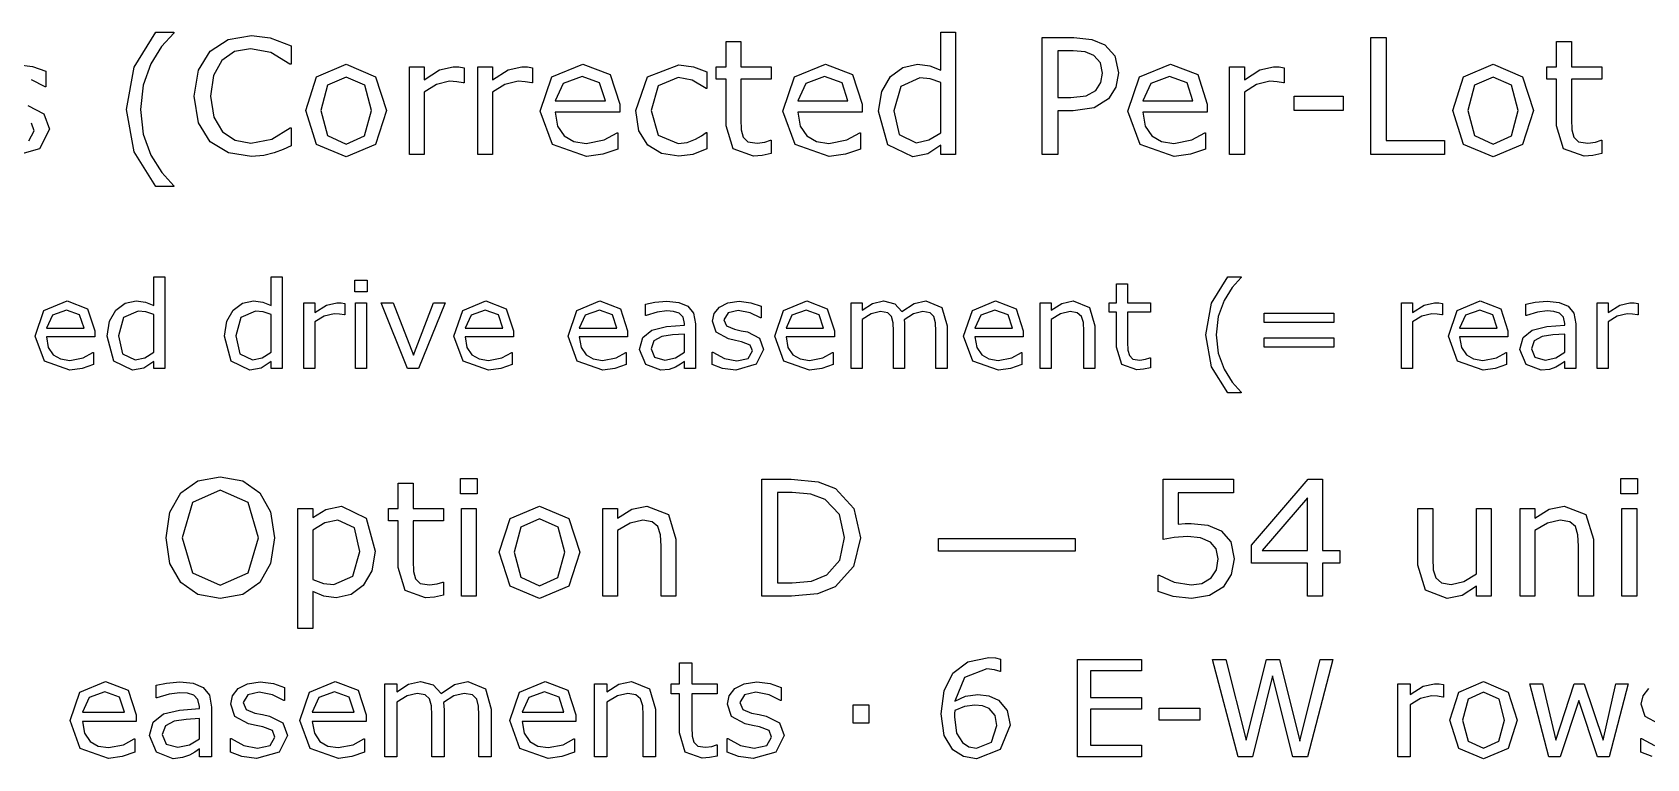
# Model space of a CAD drawing. Extents: x -1 to 182, y 89 to 480.
# Drawn here: x 105.66 to 137.58, y 465.89 to 480.25 of the extents above; entities that cross this region are included whole.
import ezdxf

# ---------------------------------------------------------------- set-up
doc = ezdxf.new("R2010")
doc.units = 0

msp = doc.modelspace()

# ---------------------------------------------------------------- linework, layer by layer
at = {"layer": 'Layer 1', "color": 7}
for points in [[(108.457842, 477.199118), (108.102825, 477.199118), (107.676497, 477.885897), (107.524568, 478.724604), (107.676497, 479.563312), (108.102825, 480.250091), (108.457842, 480.250091), (108.457842, 480.234588), (108.217548, 479.972589), (108.006707, 479.628424), (107.854778, 479.208295), (107.797419, 478.724604), (107.85323, 478.239363), (108.006707, 477.820785), (108.219098, 477.47662), (108.457842, 477.214621), (108.457842, 477.199118)], [(110.778629, 478.005269), (110.6236, 477.935506), (110.443765, 477.867293), (110.237576, 477.817684), (109.99418, 477.79598), (109.536846, 477.865744), (109.180278, 478.087435), (108.947733, 478.461055), (108.864019, 478.989704), (108.944635, 479.49975), (109.177177, 479.879572), (109.532195, 480.109015), (109.995731, 480.188079), (110.36625, 480.143121), (110.778629, 479.984991), (110.778629, 479.620673), (110.755372, 479.620673), (110.377101, 479.853217), (109.975575, 479.92608), (109.659316, 479.86872), (109.409719, 479.693537), (109.242288, 479.398981), (109.183376, 478.989704), (109.248488, 478.571126), (109.419019, 478.285872), (109.671717, 478.11534), (109.978676, 478.06108), (110.394153, 478.137044), (110.75692, 478.364937), (110.778616, 478.364937), (110.778629, 478.005269)], [(123.918895, 477.837838), (123.627441, 477.837838), (123.627441, 478.019222), (123.365441, 477.85024), (123.069335, 477.789779), (122.576343, 478.028524), (122.394958, 478.690498), (122.456971, 479.082722), (122.627503, 479.375727), (122.872448, 479.55556), (123.163902, 479.617572), (123.40575, 479.588117), (123.627441, 479.49975), (123.627441, 480.250091), (123.918895, 480.250091), (123.918895, 477.837838)], [(127.14195, 479.44859), (127.087689, 479.163337), (126.938862, 478.936994), (126.656708, 478.75716), (126.245882, 478.698249), (125.938923, 478.698249), (125.938923, 477.837838), (125.631967, 477.837838), (125.631967, 480.146221), (126.258285, 480.146221), (126.610199, 480.110565), (126.865998, 480.002044), (127.069087, 479.781903), (127.14195, 479.44859), (127.14195, 479.44859)], [(133.586509, 477.837838), (132.126136, 477.837838), (132.126136, 480.146221), (132.433094, 480.146221), (132.433094, 478.110689), (133.586509, 478.110689), (133.586509, 477.837838)], [(120.27106, 477.853341), (120.091226, 477.817684), (119.919144, 477.803733), (119.516068, 477.946359), (119.378093, 478.403695), (119.378093, 479.324567), (119.181206, 479.324567), (119.181206, 479.569513), (119.378093, 479.569513), (119.378093, 480.067156), (119.669547, 480.067156), (119.669547, 479.569513), (120.27106, 479.569513), (120.27106, 479.324567), (119.669547, 479.324567), (119.669547, 478.535469), (119.675738, 478.321529), (119.719146, 478.178902), (119.812162, 478.087435), (119.995098, 478.05953), (120.143926, 478.079683), (120.255548, 478.11534), (120.271052, 478.11534), (120.27106, 477.853341)], [(126.822591, 479.440839), (126.780731, 479.648578), (126.653609, 479.792755), (126.483075, 479.860968), (126.242781, 479.882672), (125.938923, 479.882672), (125.938923, 478.960249), (126.197823, 478.960249), (126.50013, 478.992805), (126.689265, 479.099775), (126.791584, 479.256354), (126.822591, 479.440839), (126.822591, 479.440839)], [(136.696394, 477.853341), (136.51656, 477.817684), (136.344478, 477.803733), (135.941401, 477.946359), (135.803427, 478.403695), (135.803427, 479.324567), (135.60654, 479.324567), (135.60654, 479.569513), (135.803427, 479.569513), (135.803427, 480.067156), (136.094881, 480.067156), (136.094881, 479.569513), (136.696394, 479.569513), (136.696394, 479.324567), (136.094881, 479.324567), (136.094881, 478.535469), (136.101072, 478.321529), (136.144479, 478.178902), (136.237496, 478.087435), (136.420431, 478.05953), (136.569259, 478.079683), (136.680879, 478.11534), (136.696384, 478.11534), (136.696394, 477.853341)], [(105.351061, 479.611371), (105.664221, 479.572614), (105.92932, 479.481146), (105.92932, 479.169538), (105.913816, 479.169538), (105.642515, 479.307514)], [(112.665334, 478.7029), (112.448291, 478.034725), (111.866933, 477.789779), (111.282472, 478.034725), (111.066982, 478.7029), (111.282472, 479.371076), (111.866933, 479.617572), (112.448291, 479.371076), (112.665334, 478.7029), (112.665334, 478.7029)], [(114.197021, 479.251703), (114.181516, 479.251703), (114.054394, 479.273407), (113.910215, 479.281159), (113.649768, 479.220698), (113.407923, 479.067219), (113.407923, 477.837838), (113.116466, 477.837838), (113.116466, 479.569513), (113.407923, 479.569513), (113.407923, 479.313715), (113.713328, 479.510602), (113.984629, 479.569513), (114.094701, 479.564862), (114.197021, 479.55091), (114.197021, 479.251703)], [(115.551974, 479.251703), (115.536469, 479.251703), (115.409345, 479.273407), (115.265169, 479.281159), (115.004718, 479.220698), (114.762874, 479.067219), (114.762874, 477.837838), (114.47142, 477.837838), (114.47142, 479.569513), (114.762876, 479.569513), (114.762876, 479.313715), (115.068284, 479.510602), (115.339585, 479.569513), (115.449654, 479.564862), (115.551974, 479.55091), (115.551974, 479.251703)], [(117.275899, 478.673445), (116.000008, 478.673445), (116.048067, 478.394393), (116.179843, 478.200606), (116.370528, 478.088985), (116.615473, 478.051778), (116.970491, 478.121541), (117.22629, 478.261067), (117.241794, 478.261067), (117.241794, 477.943258), (116.941037, 477.839388), (116.618577, 477.79753), (115.94575, 478.030074), (115.703905, 478.693599), (115.9349, 479.367975), (116.545713, 479.617572), (117.085214, 479.412934), (117.275901, 478.831574), (117.275899, 478.673445)], [(118.998271, 477.946358), (118.720768, 477.837838), (118.443268, 477.799081), (118.099101, 477.853341), (117.830901, 478.020772), (117.655718, 478.302925), (117.593708, 478.70135), (117.82625, 479.367975), (118.443268, 479.609821), (118.734722, 479.567963), (118.998271, 479.465644), (118.998271, 479.141633), (118.982766, 479.141633), (118.706814, 479.301313), (118.430862, 479.357123), (118.038639, 479.189692), (117.896013, 478.70135), (118.035538, 478.21921), (118.430862, 478.051778), (118.610696, 478.075032), (118.775026, 478.135494), (118.894398, 478.203707), (118.982766, 478.267269), (118.998271, 478.267269), (118.998271, 477.946358)], [(122.072498, 478.673445), (120.79661, 478.673445), (120.844668, 478.394393), (120.976441, 478.200606), (121.167129, 478.088985), (121.412075, 478.051778), (121.767092, 478.121541), (122.022888, 478.261067), (122.038393, 478.261067), (122.038393, 477.943258), (121.737636, 477.839388), (121.415175, 477.79753), (120.742349, 478.030074), (120.500504, 478.693599), (120.731496, 479.367975), (121.342312, 479.617572), (121.881813, 479.412934), (122.072498, 478.831574), (122.072498, 478.673445)], [(128.895328, 478.673445), (127.61944, 478.673445), (127.667499, 478.394393), (127.799272, 478.200606), (127.98996, 478.088985), (128.234906, 478.051778), (128.589923, 478.121541), (128.845719, 478.261067), (128.861224, 478.261067), (128.861224, 477.943258), (128.560467, 477.839388), (128.238006, 477.79753), (127.56518, 478.030074), (127.323335, 478.693599), (127.554327, 479.367975), (128.165143, 479.617572), (128.704644, 479.412934), (128.895328, 478.831574), (128.895328, 478.673445)], [(130.417715, 479.251703), (130.402211, 479.251703), (130.275089, 479.273407), (130.13091, 479.281159), (129.870462, 479.220698), (129.628618, 479.067219), (129.628618, 477.837838), (129.337161, 477.837838), (129.337161, 479.569513), (129.628618, 479.569513), (129.628618, 479.313715), (129.934023, 479.510602), (130.205324, 479.569513), (130.315396, 479.564862), (130.417715, 479.55091), (130.417715, 479.251703)], [(135.34609, 478.7029), (135.129049, 478.034725), (134.547689, 477.789779), (133.963231, 478.034725), (133.747741, 478.7029), (133.963231, 479.371076), (134.547689, 479.617572), (135.129049, 479.371076), (135.34609, 478.7029), (135.34609, 478.7029)], [(112.364577, 478.7029), (112.232801, 479.202094), (111.866933, 479.366425), (111.497964, 479.202094), (111.367739, 478.7029), (111.499515, 478.208358), (111.866933, 478.040926), (112.231251, 478.206807), (112.364577, 478.7029), (112.364577, 478.7029)], [(116.992194, 478.896687), (116.875923, 479.251703), (116.530209, 479.377277), (116.156588, 479.239301), (116.000008, 478.896687), (116.992194, 478.896687)], [(121.788796, 478.896687), (121.672522, 479.251703), (121.326807, 479.377277), (120.953187, 479.239301), (120.79661, 478.896687), (121.788796, 478.896687)], [(123.627441, 478.264168), (123.627441, 479.257905), (123.4166, 479.330768), (123.213512, 479.350922), (122.832142, 479.18039), (122.695715, 478.696699), (122.801135, 478.226961), (123.139098, 478.067281), (123.390245, 478.121541), (123.627441, 478.264168), (123.627441, 478.264168)], [(128.611627, 478.896687), (128.495353, 479.251703), (128.149638, 479.377277), (127.776018, 479.239301), (127.61944, 478.896687), (128.611627, 478.896687)], [(135.045333, 478.7029), (134.91356, 479.202094), (134.547689, 479.366425), (134.17872, 479.202094), (134.048495, 478.7029), (134.180271, 478.208358), (134.547689, 478.040926), (134.912009, 478.206807), (135.045333, 478.7029), (135.045333, 478.7029)], [(131.578883, 478.707551), (130.611501, 478.707551), (130.611501, 478.988154), (131.578883, 478.988154), (131.578883, 478.707551)], [(105.5743, 478.800569), (105.887461, 478.640889), (105.99753, 478.337032), (105.99753, 478.337032)], [(105.99753, 478.337032), (105.800643, 477.947909), (105.265794, 477.79598)], [(105.591358, 478.104488), (105.699877, 478.299825), (105.640967, 478.454854)], [(108.280463, 473.60451), (108.061873, 473.60451), (108.061873, 473.740548), (107.865372, 473.613812), (107.643294, 473.568466), (107.27355, 473.747524), (107.137512, 474.244005), (107.184021, 474.538173), (107.31192, 474.757927), (107.495628, 474.892802), (107.714218, 474.939311), (107.895603, 474.917218), (108.061873, 474.850943), (108.061873, 475.413699), (108.280463, 475.413699), (108.280463, 473.60451)], [(110.60125, 473.60451), (110.382657, 473.60451), (110.382657, 473.740548), (110.186159, 473.613812), (109.964079, 473.568466), (109.594335, 473.747524), (109.458297, 474.244005), (109.504805, 474.538173), (109.632704, 474.757927), (109.816415, 474.892802), (110.035006, 474.939311), (110.21639, 474.917218), (110.382657, 474.850943), (110.382657, 475.413699), (110.60125, 475.413699), (110.60125, 473.60451)], [(129.565184, 473.125471), (129.298921, 473.125471), (128.979175, 473.640555), (128.865227, 474.269586), (128.979175, 474.898617), (129.298921, 475.413701), (129.565184, 475.413701), (129.565184, 475.402073), (129.384963, 475.205573), (129.226832, 474.94745), (129.112887, 474.632353), (129.069866, 474.269585), (129.111723, 473.905654), (129.226832, 473.59172), (129.386125, 473.333597), (129.565184, 473.137097), (129.565184, 473.125471)], [(112.28254, 475.120695), (112.036044, 475.120695), (112.036044, 475.347425), (112.28254, 475.347425), (112.28254, 475.120695)], [(127.768784, 473.616138), (127.633908, 473.589396), (127.504847, 473.578932), (127.20254, 473.685902), (127.099059, 474.028904), (127.099059, 474.719558), (126.951392, 474.719558), (126.951392, 474.903268), (127.099059, 474.903268), (127.099059, 475.2765), (127.317649, 475.2765), (127.317649, 474.903268), (127.768784, 474.903268), (127.768784, 474.719558), (127.317649, 474.719558), (127.317649, 474.127735), (127.322306, 473.96728), (127.354863, 473.86031), (127.424625, 473.791709), (127.561825, 473.770781), (127.673447, 473.785896), (127.757161, 473.812639), (127.768776, 473.812639), (127.768784, 473.616138)], [(106.895665, 474.231215), (105.93875, 474.231215), (105.974794, 474.021926), (106.073624, 473.876586), (106.216639, 473.79287), (106.400347, 473.764965), (106.66661, 473.817287), (106.858459, 473.921932), (106.870074, 473.921932), (106.870074, 473.683575), (106.644507, 473.605673), (106.402659, 473.574279), (105.898041, 473.748687), (105.716656, 474.24633), (105.889903, 474.752113), (106.348012, 474.939311), (106.752639, 474.785832), (106.895652, 474.349813), (106.895665, 474.231215)], [(106.68289, 474.398647), (106.595686, 474.664909), (106.3364, 474.759089), (106.056183, 474.655607), (105.93875, 474.398647), (106.68289, 474.398647)], [(108.061873, 473.924257), (108.061873, 474.66956), (107.903742, 474.724208), (107.751427, 474.739323), (107.465399, 474.611424), (107.36308, 474.248656), (107.442142, 473.896352), (107.695616, 473.776593), (107.883978, 473.817288), (108.061873, 473.924258), (108.061873, 473.924257)], [(110.382657, 473.924257), (110.382657, 474.66956), (110.224529, 474.724208), (110.072211, 474.739323), (109.786184, 474.611424), (109.683864, 474.248656), (109.76293, 473.896352), (110.016403, 473.776593), (110.204762, 473.817288), (110.382657, 473.924258), (110.382657, 473.924257)], [(111.841869, 474.664909), (111.830254, 474.664909), (111.734909, 474.681186), (111.626777, 474.686999), (111.43144, 474.641653), (111.250055, 474.526544), (111.250055, 473.60451), (111.031465, 473.60451), (111.031465, 474.903266), (111.250055, 474.903266), (111.250055, 474.711418), (111.479113, 474.859083), (111.682588, 474.903266), (111.76514, 474.899779), (111.84188, 474.889315), (111.841869, 474.664909)], [(112.268586, 473.60451), (112.049996, 473.60451), (112.049996, 474.903266), (112.268586, 474.903266), (112.268586, 473.60451)], [(113.824305, 474.903266), (113.298756, 473.60451), (113.079001, 473.60451), (112.556942, 474.903266), (112.794135, 474.903266), (113.196436, 473.86961), (113.595248, 474.903266), (113.824305, 474.903266)], [(115.176546, 474.231215), (114.219629, 474.231215), (114.255673, 474.021926), (114.354503, 473.876586), (114.497518, 473.79287), (114.681229, 473.764965), (114.947489, 473.817287), (115.139338, 473.921932), (115.150953, 473.921932), (115.150953, 473.683575), (114.925386, 473.605673), (114.683541, 473.574279), (114.17892, 473.748687), (113.997536, 474.24633), (114.170782, 474.752113), (114.628891, 474.939311), (115.033518, 474.785832), (115.176533, 474.349813), (115.176546, 474.231215)], [(114.963769, 474.398647), (114.876565, 474.664909), (114.617279, 474.759089), (114.337062, 474.655607), (114.219629, 474.398647), (114.963769, 474.398647)], [(117.43222, 474.231215), (116.475302, 474.231215), (116.511347, 474.021926), (116.610176, 473.876586), (116.753191, 473.79287), (116.936902, 473.764965), (117.203162, 473.817287), (117.395011, 473.921932), (117.406627, 473.921932), (117.406627, 473.683575), (117.181059, 473.605673), (116.939214, 473.574279), (116.434594, 473.748687), (116.253209, 474.24633), (116.426455, 474.752113), (116.884565, 474.939311), (117.289191, 474.785832), (117.432207, 474.349813), (117.43222, 474.231215)], [(117.219442, 474.398647), (117.132238, 474.664909), (116.872952, 474.759089), (116.592738, 474.655607), (116.475302, 474.398647), (117.219442, 474.398647)], [(118.772833, 473.60451), (118.555404, 473.60451), (118.555404, 473.742873), (118.476341, 473.687063), (118.380996, 473.631252), (118.255425, 473.587069), (118.089156, 473.568466), (117.7915, 473.684738), (117.669413, 473.981231), (117.732201, 474.219588), (117.913584, 474.363766), (118.198449, 474.434691), (118.555404, 474.462597), (118.555404, 474.496315), (118.528662, 474.619564), (118.454248, 474.696303), (118.342629, 474.732347), (118.206588, 474.74165), (118.014742, 474.718396), (117.796151, 474.653283), (117.784536, 474.653283), (117.784536, 474.875363), (117.969408, 474.913732), (118.207765, 474.934661), (118.446123, 474.911407), (118.622856, 474.834667), (118.734476, 474.696304), (118.772846, 474.485852), (118.772833, 473.60451)], [(120.121587, 473.978905), (119.97392, 473.687063), (119.572784, 473.573117), (119.307685, 473.606835), (119.106533, 473.682412), (119.106533, 473.927746), (119.118148, 473.927746), (119.348364, 473.803335), (119.591373, 473.757989), (119.816941, 473.804497), (119.898332, 473.951), (119.854149, 474.067272), (119.68439, 474.134709), (119.562306, 474.159128), (119.426268, 474.189359), (119.183259, 474.321909), (119.112332, 474.538174), (119.144889, 474.689328), (119.246047, 474.816064), (119.411152, 474.902105), (119.63672, 474.934661), (119.871588, 474.905593), (120.070414, 474.836993), (120.070414, 474.603286), (120.058799, 474.603286), (119.855324, 474.706768), (119.620453, 474.749789), (119.418143, 474.70328), (119.335588, 474.567242), (119.385586, 474.446319), (119.543716, 474.380044), (119.67859, 474.352139), (119.804164, 474.326559), (120.039034, 474.206799), (120.121587, 473.978907), (120.121587, 473.978905)], [(121.521498, 474.231215), (120.564581, 474.231215), (120.600625, 474.021926), (120.699457, 473.876586), (120.842472, 473.79287), (121.02618, 473.764965), (121.292443, 473.817287), (121.484293, 473.921932), (121.495908, 473.921932), (121.495908, 473.683575), (121.27034, 473.605673), (121.028495, 473.574279), (120.523877, 473.748687), (120.342493, 474.24633), (120.515736, 474.752113), (120.973848, 474.939311), (121.378475, 474.785832), (121.521488, 474.349813), (121.521498, 474.231215)], [(121.308721, 474.398647), (121.221517, 474.664909), (120.962231, 474.759089), (120.682016, 474.655607), (120.564581, 474.398647), (121.308721, 474.398647)], [(123.748104, 473.60451), (123.529514, 473.60451), (123.529514, 474.343999), (123.521365, 474.505617), (123.489969, 474.630028), (123.413232, 474.705604), (123.269053, 474.731184), (123.085345, 474.684675), (122.901635, 474.568403), (122.907455, 474.505617), (122.909837, 474.435854), (122.909837, 473.60451), (122.691246, 473.60451), (122.691246, 474.343999), (122.683097, 474.506779), (122.651704, 474.63119), (122.574964, 474.705604), (122.430788, 474.731184), (122.250565, 474.687001), (122.071508, 474.574217), (122.071508, 473.60451), (121.852915, 473.60451), (121.852915, 474.903266), (122.071508, 474.903266), (122.071508, 474.759089), (122.274983, 474.891639), (122.492412, 474.939311), (122.716815, 474.8835), (122.855179, 474.728859), (123.097024, 474.889314), (123.33073, 474.939311), (123.645827, 474.809086), (123.748147, 474.447481), (123.748104, 473.60451)], [(125.256151, 474.231215), (124.299233, 474.231215), (124.335278, 474.021926), (124.434107, 473.876586), (124.577122, 473.79287), (124.760833, 473.764965), (125.027096, 473.817287), (125.218942, 473.921932), (125.230558, 473.921932), (125.230558, 473.683575), (125.00499, 473.605673), (124.763145, 473.574279), (124.258525, 473.748687), (124.07714, 474.24633), (124.250386, 474.752113), (124.708496, 474.939311), (125.113122, 474.785832), (125.256137, 474.349813), (125.256151, 474.231215)], [(125.043373, 474.398647), (124.956169, 474.664909), (124.696883, 474.759089), (124.416669, 474.655607), (124.299233, 474.398647), (125.043373, 474.398647)], [(126.673503, 473.60451), (126.454913, 473.60451), (126.454913, 474.343999), (126.444435, 474.51143), (126.406065, 474.634678), (126.322349, 474.706767), (126.180498, 474.731185), (125.9933, 474.687002), (125.806102, 474.574218), (125.806102, 473.60451), (125.587512, 473.60451), (125.587512, 474.903266), (125.806102, 474.903266), (125.806102, 474.759089), (126.017718, 474.891639), (126.242122, 474.939311), (126.563032, 474.812574), (126.67349, 474.447481), (126.673503, 473.60451)], [(133.547494, 474.664911), (133.535879, 474.664911), (133.440536, 474.681188), (133.332404, 474.687001), (133.137068, 474.641654), (132.955683, 474.526545), (132.955683, 473.60451), (132.737092, 473.60451), (132.737092, 474.903266), (132.955683, 474.903266), (132.955683, 474.711418), (133.18474, 474.859083), (133.388215, 474.903266), (133.470768, 474.899779), (133.547507, 474.889315), (133.547494, 474.664911)], [(134.840437, 474.231216), (133.88352, 474.231216), (133.919564, 474.021927), (134.018396, 473.876587), (134.161409, 473.792872), (134.345119, 473.764966), (134.611382, 473.817289), (134.803229, 473.921933), (134.814844, 473.921933), (134.814844, 473.683576), (134.589276, 473.605674), (134.347432, 473.574281), (133.842811, 473.748688), (133.661426, 474.246332), (133.834672, 474.752114), (134.292782, 474.939312), (134.697409, 474.785833), (134.840424, 474.349814), (134.840437, 474.231216)], [(134.627659, 474.398648), (134.540456, 474.664911), (134.281169, 474.759091), (134.000955, 474.655609), (133.88352, 474.398648), (134.627659, 474.398648)], [(136.18105, 473.60451), (135.963624, 473.60451), (135.963624, 473.742873), (135.884558, 473.687063), (135.789216, 473.631252), (135.663642, 473.587069), (135.497373, 473.568466), (135.199717, 473.684738), (135.07763, 473.981231), (135.140419, 474.219588), (135.321801, 474.363766), (135.606669, 474.434691), (135.963624, 474.462597), (135.963624, 474.496315), (135.93688, 474.619564), (135.862466, 474.696303), (135.750846, 474.732347), (135.614808, 474.74165), (135.422959, 474.718396), (135.204368, 474.653283), (135.192753, 474.653283), (135.192753, 474.875363), (135.377625, 474.913732), (135.615983, 474.934661), (135.85434, 474.911407), (136.031074, 474.834667), (136.142693, 474.696304), (136.181063, 474.485852), (136.18105, 473.60451)], [(137.412369, 474.664909), (137.400754, 474.664909), (137.305411, 474.681186), (137.197276, 474.686999), (137.00194, 474.641653), (136.820558, 474.526544), (136.820558, 473.60451), (136.601965, 473.60451), (136.601965, 474.903266), (136.820558, 474.903266), (136.820558, 474.711418), (137.049613, 474.859083), (137.253087, 474.903266), (137.33564, 474.899779), (137.41238, 474.889315), (137.412369, 474.664909)], [(131.399953, 474.513757), (130.02097, 474.513757), (130.02097, 474.699792), (131.399953, 474.699792), (131.399953, 474.513757)], [(118.555404, 473.924257), (118.555404, 474.285863), (118.319372, 474.268422), (118.105433, 474.234703), (117.953118, 474.150987), (117.894981, 473.996346), (117.962418, 473.827751), (118.168221, 473.771941), (118.378673, 473.816124), (118.555404, 473.924257), (118.555404, 473.924257)], [(131.399953, 474.025415), (130.02097, 474.025415), (130.02097, 474.21145), (131.399953, 474.21145), (131.399953, 474.025415)], [(135.963624, 473.924257), (135.963624, 474.285863), (135.727592, 474.268422), (135.51365, 474.234703), (135.361335, 474.150987), (135.303198, 473.996346), (135.370638, 473.827751), (135.576438, 473.771941), (135.78689, 473.816124), (135.963624, 473.924257), (135.963624, 473.924257)], [(110.157994, 471.149882), (110.373487, 470.770061), (110.449451, 470.260016), (110.371936, 469.748419), (110.157994, 469.373249), (109.820032, 469.137605), (109.376649, 469.05854), (108.933266, 469.139155), (108.595301, 469.373249), (108.379811, 469.74997), (108.305397, 470.260016), (108.379811, 470.76541), (108.596851, 471.149882), (108.934817, 471.382426), (109.376649, 471.463041), (109.821582, 471.380876), (110.157994, 471.149882), (110.157994, 471.149882)], [(113.790327, 469.122101), (113.610493, 469.086444), (113.438411, 469.072493), (113.035334, 469.21512), (112.89736, 469.672456), (112.89736, 470.593328), (112.700473, 470.593328), (112.700473, 470.838274), (112.89736, 470.838274), (112.89736, 471.335918), (113.188814, 471.335918), (113.188814, 470.838274), (113.790327, 470.838274), (113.790327, 470.593328), (113.188814, 470.593328), (113.188814, 469.80423), (113.195005, 469.59029), (113.238413, 469.447663), (113.331429, 469.356196), (113.514365, 469.328291), (113.663193, 469.348444), (113.774812, 469.384101), (113.790317, 469.384101), (113.790327, 469.122101)], [(114.455402, 471.128178), (114.126739, 471.128178), (114.126739, 471.430484), (114.455402, 471.430484), (114.455402, 471.128178)], [(122.039425, 470.258465), (121.90145, 469.687958), (121.537132, 469.291084), (121.183665, 469.150007), (120.672068, 469.106599), (120.08916, 469.106599), (120.08916, 471.414982), (120.665869, 471.414982), (121.202268, 471.365373), (121.540231, 471.232048), (121.907652, 470.839824), (122.039425, 470.258465), (122.039425, 470.258465)], [(129.426561, 469.839887), (129.367651, 469.531379), (129.20642, 469.283333), (128.93977, 469.115901), (128.583203, 469.05854), (128.218885, 469.098848), (127.92278, 469.193416), (127.92278, 469.520527), (127.944475, 469.520527), (128.242131, 469.382551), (128.576995, 469.326741), (128.789384, 469.357747), (128.97387, 469.466267), (129.076189, 469.625947), (129.111845, 469.841438), (129.069988, 470.042975), (128.956815, 470.17475), (128.759928, 470.256915), (128.502581, 470.28172), (128.23903, 470.263117), (128.02199, 470.22591), (128.02199, 471.414983), (129.411051, 471.414983), (129.411051, 471.143683), (128.321197, 471.143683), (128.321197, 470.529767), (128.457624, 470.53907), (128.578546, 470.542171), (128.907206, 470.509615), (129.166105, 470.397994), (129.358341, 470.177852), (129.426553, 469.839889), (129.426561, 469.839887)], [(131.516354, 469.756171), (131.17374, 469.756171), (131.17374, 469.106599), (130.876084, 469.106599), (130.876084, 469.756171), (129.770728, 469.756171), (129.770728, 470.112738), (130.888488, 471.414982), (131.17374, 471.414982), (131.17374, 470.004217), (131.516354, 470.004217), (131.516354, 469.756171)], [(137.40436, 471.128178), (137.075698, 471.128178), (137.075698, 471.430485), (137.40436, 471.430485), (137.40436, 471.128178)], [(110.130089, 470.260016), (109.928553, 470.952996), (109.378199, 471.197942), (108.824745, 470.952996), (108.624757, 470.260016), (108.829396, 469.563935), (109.378199, 469.32364), (109.925452, 469.563935), (110.130089, 470.260016), (110.130089, 470.260016)], [(121.718515, 470.263117), (121.623947, 470.720452), (121.341793, 471.013457), (121.05189, 471.120428), (120.684471, 471.151433), (120.396118, 471.151433), (120.396118, 469.370149), (120.684471, 469.370149), (121.070493, 469.402705), (121.37435, 469.523628), (121.6317, 469.813532), (121.718515, 470.263117), (121.718515, 470.263117)], [(130.876084, 470.004218), (130.876084, 471.046014), (129.981566, 470.004218), (130.876084, 470.004218)], [(112.436922, 469.993366), (112.376462, 469.607343), (112.20593, 469.312788), (111.964083, 469.134504), (111.671078, 469.072493), (111.426133, 469.101948), (111.204441, 469.193415), (111.204441, 468.467879), (110.912987, 468.467879), (110.912987, 470.838274), (111.204441, 470.838274), (111.204441, 470.65689), (111.464891, 470.81967), (111.774948, 470.886333), (112.261739, 470.649139), (112.436922, 469.993366), (112.436922, 469.993366)], [(112.136168, 469.985613), (112.029197, 470.453801), (111.700534, 470.60883), (111.447836, 470.55457), (111.204441, 470.411943), (111.204441, 469.430609), (111.416833, 469.354645), (111.619919, 469.334491), (111.999741, 469.498822), (112.136168, 469.985614), (112.136168, 469.985613)], [(114.436799, 469.106599), (114.145345, 469.106599), (114.145345, 470.838274), (114.436799, 470.838274), (114.436799, 469.106599)], [(116.489384, 469.971661), (116.272343, 469.303486), (115.690983, 469.05854), (115.106525, 469.303486), (114.891032, 469.971661), (115.106525, 470.639837), (115.690983, 470.886333), (116.272343, 470.639837), (116.489384, 469.971661), (116.489384, 469.971661)], [(116.188627, 469.971661), (116.056851, 470.470855), (115.690983, 470.635186), (115.322014, 470.470855), (115.191789, 469.971661), (115.323565, 469.477119), (115.690983, 469.309687), (116.055303, 469.475568), (116.188627, 469.971661), (116.188627, 469.971661)], [(118.388489, 469.106599), (118.097035, 469.106599), (118.097035, 470.092584), (118.083091, 470.315826), (118.031932, 470.480157), (117.920309, 470.576275), (117.731175, 470.608831), (117.481578, 470.54992), (117.231981, 470.399542), (117.231981, 469.106599), (116.940527, 469.106599), (116.940527, 470.838274), (117.231981, 470.838274), (117.231981, 470.646038), (117.514135, 470.822771), (117.813341, 470.886333), (118.241219, 470.717351), (118.388497, 470.23056), (118.388489, 469.106599)], [(134.508417, 469.106599), (134.21696, 469.106599), (134.21696, 469.298835), (133.934809, 469.120552), (133.637153, 469.05854), (133.212373, 469.224421), (133.060444, 469.714313), (133.060444, 470.838274), (133.351898, 470.838274), (133.351898, 469.852289), (133.364307, 469.625947), (133.417018, 469.466267), (133.525536, 469.367048), (133.719322, 469.336042), (133.965818, 469.394953), (134.216966, 469.545331), (134.216966, 470.838274), (134.508422, 470.838274), (134.508417, 469.106599)], [(136.529995, 469.106599), (136.238541, 469.106599), (136.238541, 470.092584), (136.224598, 470.315826), (136.173438, 470.480157), (136.061818, 470.576275), (135.872684, 470.608831), (135.623087, 470.54992), (135.37349, 470.399542), (135.37349, 469.106599), (135.082033, 469.106599), (135.082033, 470.838274), (135.37349, 470.838274), (135.37349, 470.646038), (135.655641, 470.822771), (135.954847, 470.886333), (136.382728, 470.717351), (136.530006, 470.23056), (136.529995, 469.106599)], [(137.385757, 469.106599), (137.094301, 469.106599), (137.094301, 470.838274), (137.385757, 470.838274), (137.385757, 469.106599)], [(126.27947, 469.993366), (123.578864, 469.993366), (123.578864, 470.241413), (126.27947, 470.241413), (126.27947, 469.993366)], [(119.201875, 465.944523), (119.052015, 465.914809), (118.908614, 465.90318), (118.572715, 466.022036), (118.457736, 466.403149), (118.457736, 467.170543), (118.293665, 467.170543), (118.293665, 467.374665), (118.457736, 467.374665), (118.457736, 467.789368), (118.700615, 467.789368), (118.700615, 467.374665), (119.201875, 467.374665), (119.201875, 467.170543), (118.700615, 467.170543), (118.700615, 466.512961), (118.705774, 466.334678), (118.741948, 466.215822), (118.819463, 466.1396), (118.971908, 466.116345), (119.095931, 466.133141), (119.18895, 466.162855), (119.201862, 466.162855), (119.201875, 465.944523)], [(124.996089, 466.555596), (124.802304, 466.076297), (124.329465, 465.891554), (124.071081, 465.935479), (123.865669, 466.065962), (123.693844, 466.350182), (123.634416, 466.776512), (123.688676, 467.229972), (123.864375, 467.581372), (124.157639, 467.808748), (124.576217, 467.89143), (124.704117, 467.884971), (124.808762, 467.861717), (124.808762, 467.614963), (124.79585, 467.614963), (124.686038, 467.651136), (124.537469, 467.669223), (124.094343, 467.494815), (123.901851, 467.025852), (124.115015, 467.125329), (124.359185, 467.160211), (124.574934, 467.136956), (124.767429, 467.046523), (124.937961, 466.847569), (124.996097, 466.555597), (124.996089, 466.555596)], [(127.595411, 465.931603), (126.328048, 465.931603), (126.328048, 467.855256), (127.595411, 467.855256), (127.595411, 467.62788), (126.583844, 467.62788), (126.583844, 467.100781), (127.595411, 467.100781), (127.595411, 466.873405), (126.583844, 466.873405), (126.583844, 466.158979), (127.595411, 466.158979), (127.595411, 465.931603)], [(131.376829, 467.855256), (130.876859, 465.931603), (130.588763, 465.931603), (130.184395, 467.528403), (129.789071, 465.931603), (129.507436, 465.931603), (128.998423, 467.855256), (129.260681, 467.855256), (129.665048, 466.255872), (130.062957, 467.855256), (130.322629, 467.855256), (130.724415, 466.240369), (131.126197, 467.855256), (131.376829, 467.855256)], [(107.716803, 466.627942), (106.653563, 466.627942), (106.693611, 466.395398), (106.803423, 466.23391), (106.962329, 466.140892), (107.16645, 466.109886), (107.462298, 466.168022), (107.675462, 466.284294), (107.688374, 466.284294), (107.688374, 466.019453), (107.437742, 465.932895), (107.169027, 465.898013), (106.608338, 466.0918), (106.4068, 466.644737), (106.599295, 467.206717), (107.108307, 467.414715), (107.55789, 467.244183), (107.716795, 466.759717), (107.716803, 466.627942)], [(109.206374, 465.931603), (108.964789, 465.931603), (108.964789, 466.08534), (108.876939, 466.023329), (108.771003, 465.961317), (108.631475, 465.912224), (108.446732, 465.891553), (108.116004, 466.020743), (107.980352, 466.35018), (108.050117, 466.615022), (108.251653, 466.775218), (108.568171, 466.854025), (108.964789, 466.885031), (108.964789, 466.922496), (108.935073, 467.059438), (108.852391, 467.144704), (108.728368, 467.184754), (108.577214, 467.195088), (108.36405, 467.169249), (108.121171, 467.096902), (108.108259, 467.096902), (108.108259, 467.343657), (108.313674, 467.38629), (108.578516, 467.409544), (108.843355, 467.383705), (109.039726, 467.298439), (109.16375, 467.144702), (109.206382, 466.910866), (109.206374, 465.931603)], [(110.704991, 466.347598), (110.540917, 466.023329), (110.095209, 465.896721), (109.800654, 465.934187), (109.577153, 466.018161), (109.577153, 466.290754), (109.590064, 466.290754), (109.845863, 466.152519), (110.11587, 466.102135), (110.366502, 466.153811), (110.456936, 466.316592), (110.407843, 466.445783), (110.219224, 466.520714), (110.083572, 466.547844), (109.932419, 466.581433), (109.662412, 466.728711), (109.583603, 466.969006), (109.619777, 467.136954), (109.732174, 467.277772), (109.915626, 467.373374), (110.166255, 467.409547), (110.427221, 467.377249), (110.648137, 467.301027), (110.648137, 467.041353), (110.635225, 467.041353), (110.409142, 467.156333), (110.148176, 467.204133), (109.923383, 467.152457), (109.831658, 467.001304), (109.887212, 466.866945), (110.062911, 466.793306), (110.212771, 466.7623), (110.352299, 466.733879), (110.613265, 466.600812), (110.704991, 466.347598), (110.704991, 466.347598)], [(112.260448, 466.627942), (111.197208, 466.627942), (111.237255, 466.395398), (111.347067, 466.23391), (111.505973, 466.140892), (111.710094, 466.109886), (112.005943, 466.168022), (112.219106, 466.284294), (112.232018, 466.284294), (112.232018, 466.019453), (111.981387, 465.932895), (111.712671, 465.898013), (111.151982, 466.0918), (110.950444, 466.644737), (111.142939, 467.206717), (111.651952, 467.414715), (112.101536, 467.244183), (112.26044, 466.759717), (112.260448, 466.627942)], [(114.734455, 465.931603), (114.491575, 465.931603), (114.491575, 466.753257), (114.482527, 466.932833), (114.447644, 467.071067), (114.36238, 467.155041), (114.202183, 467.183463), (113.998059, 467.131787), (113.793939, 467.002596), (113.800395, 466.932833), (113.803041, 466.855318), (113.803041, 465.931603), (113.560161, 465.931603), (113.560161, 466.753257), (113.551113, 466.934125), (113.516233, 467.072359), (113.430965, 467.155041), (113.270768, 467.183463), (113.070524, 467.13437), (112.871568, 467.009055), (112.871568, 465.931603), (112.628689, 465.931603), (112.628689, 467.374666), (112.871568, 467.374666), (112.871568, 467.214469), (113.097652, 467.361746), (113.33924, 467.414715), (113.588578, 467.352703), (113.742316, 467.180879), (114.011032, 467.359163), (114.270707, 467.414715), (114.620814, 467.270021), (114.734502, 466.868237), (114.734455, 465.931603)], [(116.410062, 466.627942), (115.346819, 466.627942), (115.386869, 466.395398), (115.496681, 466.23391), (115.655585, 466.140892), (115.859708, 466.109886), (116.155554, 466.168022), (116.36872, 466.284294), (116.381632, 466.284294), (116.381632, 466.019453), (116.131003, 465.932895), (115.862285, 465.898013), (115.301596, 466.0918), (115.100058, 466.644737), (115.292553, 467.206717), (115.801566, 467.414715), (116.25115, 467.244183), (116.410056, 466.759717), (116.410062, 466.627942)], [(117.984897, 465.931603), (117.74202, 465.931603), (117.74202, 466.753257), (117.730405, 466.939292), (117.687773, 467.076235), (117.594753, 467.156333), (117.437141, 467.183463), (117.229144, 467.13437), (117.021148, 467.009055), (117.021148, 465.931603), (116.778268, 465.931603), (116.778268, 467.374666), (117.021148, 467.374666), (117.021148, 467.214469), (117.256275, 467.361746), (117.505612, 467.414715), (117.86218, 467.273897), (117.98491, 466.868237), (117.984897, 465.931603)], [(120.526084, 466.347598), (120.362011, 466.023329), (119.916302, 465.896722), (119.621747, 465.934187), (119.398246, 466.018161), (119.398246, 466.290754), (119.411158, 466.290754), (119.666957, 466.15252), (119.936964, 466.102135), (120.187595, 466.153812), (120.27803, 466.316592), (120.228936, 466.445783), (120.040318, 466.520714), (119.904666, 466.547844), (119.753512, 466.581434), (119.483505, 466.728711), (119.404699, 466.969006), (119.44087, 467.136955), (119.553268, 467.277773), (119.736719, 467.373374), (119.987348, 467.409548), (120.248314, 467.37725), (120.46923, 467.301027), (120.46923, 467.041354), (120.456319, 467.041354), (120.230235, 467.156333), (119.969269, 467.204134), (119.744477, 467.152458), (119.652754, 467.001304), (119.708306, 466.866946), (119.884005, 466.793307), (120.033864, 466.762301), (120.173392, 466.733879), (120.434358, 466.600813), (120.526084, 466.347598), (120.526084, 466.347598)], [(133.565322, 467.109824), (133.55241, 467.109824), (133.446474, 467.127911), (133.326326, 467.13437), (133.109286, 467.083985), (132.907748, 466.956086), (132.907748, 465.931603), (132.664869, 465.931603), (132.664869, 467.374666), (132.907748, 467.374666), (132.907748, 467.161501), (133.162256, 467.325573), (133.388339, 467.374666), (133.480065, 467.37079), (133.56533, 467.359161), (133.565322, 467.109824)], [(135.023888, 466.652488), (134.843019, 466.095675), (134.358555, 465.891554), (133.871505, 466.095675), (133.69193, 466.652488), (133.871505, 467.209301), (134.358555, 467.414715), (134.843019, 467.209301), (135.023888, 466.652488), (135.023888, 466.652488)], [(137.214966, 467.374666), (136.83902, 465.931603), (136.614228, 465.931603), (136.243449, 467.043937), (135.875256, 465.931603), (135.651757, 465.931603), (135.271935, 467.374666), (135.525149, 467.374666), (135.789991, 466.257164), (136.150432, 467.374666), (136.350679, 467.374666), (136.720164, 466.257164), (136.970796, 467.374666), (137.214966, 467.374666)], [(107.480385, 466.813977), (107.38349, 467.109824), (107.095396, 467.214469), (106.784045, 467.099489), (106.653563, 466.813977), (107.480385, 466.813977)], [(112.024029, 466.813977), (111.927137, 467.109824), (111.63904, 467.214469), (111.327689, 467.099489), (111.197208, 466.813977), (112.024029, 466.813977)], [(116.173641, 466.813977), (116.076748, 467.109824), (115.788651, 467.214469), (115.477303, 467.099489), (115.346819, 466.813977), (116.173641, 466.813977)], [(134.773257, 466.652488), (134.663444, 467.068483), (134.358555, 467.205425), (134.05108, 467.068483), (133.942559, 466.652488), (134.052371, 466.240369), (134.358555, 466.100843), (134.662153, 466.239077), (134.773257, 466.652488), (134.773257, 466.652488)], [(137.823446, 466.581433), (137.553439, 466.728711), (137.474631, 466.969006), (137.510804, 467.136954), (137.623202, 467.277772)], [(122.200397, 466.591769), (121.891631, 466.591769), (121.891631, 466.957379), (122.200397, 466.957379), (122.200397, 466.591769)], [(124.733832, 466.545261), (124.697658, 466.744215), (124.581385, 466.881157), (124.449612, 466.935417), (124.298458, 466.948337), (124.094335, 466.922498), (123.900549, 466.8424), (123.89666, 466.786847), (123.895337, 466.72096), (123.936678, 466.397983), (124.052949, 466.211948), (124.180848, 466.127974), (124.332002, 466.102135), (124.626557, 466.215823), (124.733787, 466.54526), (124.733832, 466.545261)], [(128.746501, 466.656364), (127.940351, 466.656364), (127.940351, 466.8902), (128.746501, 466.8902), (128.746501, 466.656364)], [(108.964789, 466.286878), (108.964789, 466.688662), (108.702531, 466.669284), (108.464819, 466.631818), (108.295579, 466.538801), (108.230983, 466.366977), (108.305913, 466.17965), (108.534582, 466.117638), (108.768418, 466.166731), (108.964789, 466.286878), (108.964789, 466.286878)], [(137.691681, 465.934187), (137.46818, 466.018161), (137.46818, 466.290754), (137.481092, 466.290754), (137.736888, 466.152519)]]:
    msp.add_lwpolyline(points, dxfattribs=at)

doc.saveas('drawing.dxf')
